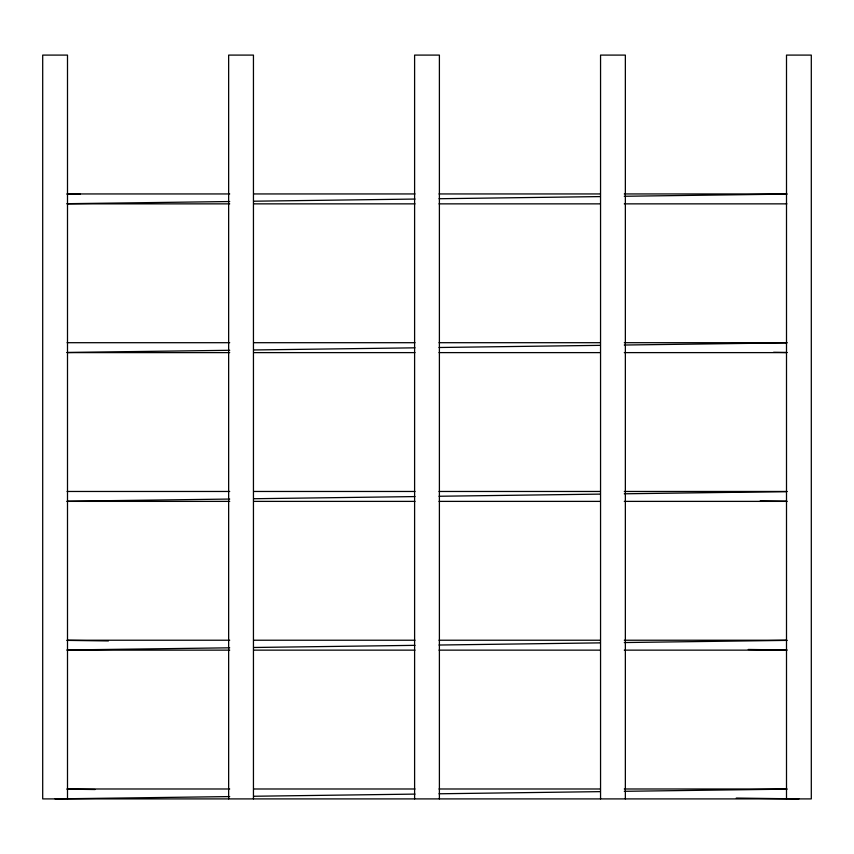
<?xml version="1.0" encoding="UTF-8"?>
<svg xmlns="http://www.w3.org/2000/svg" width="854" height="854" viewBox="0 0 854 854"><rect width="100%" height="100%" fill="white"/><g stroke="black" fill="none" stroke-linecap="round" stroke-linejoin="round"><path stroke-width="1.28" d="M67.092 203.7L229.715 201.533M253.713 201.213L415.001 199.057M438.999 198.736L600.287 196.591M624.285 196.271L786.908 194.104M67.092 352.456L229.715 350.289M253.713 349.969L415.001 347.824M438.999 347.503L600.287 345.347M624.285 345.027L786.908 342.86M67.092 501.223L229.715 499.056M253.713 498.736L415.001 496.58M438.999 496.259L600.287 494.114M624.285 493.793L786.908 491.626M67.092 649.979L229.715 647.812M253.713 647.492L415.001 645.346M438.999 645.026L600.287 642.87M624.285 642.55L786.908 640.383M55.094 798.906L229.715 796.579M253.713 796.259L415.001 794.103M438.999 793.782L600.287 791.637M624.285 791.316L786.908 789.149M67.092 193.943L229.715 193.943M253.713 193.943L415.001 193.943M438.999 193.943L600.287 193.943M624.285 193.943L786.908 193.943M67.092 203.86L229.715 203.86M253.713 203.86L415.001 203.86M438.999 203.86L600.287 203.86M624.285 203.86L786.908 203.86M67.092 342.7L229.715 342.7M253.713 342.7L415.001 342.7M438.999 342.7L600.287 342.7M624.285 342.7L786.908 342.7M67.092 352.617L229.715 352.617M253.713 352.617L415.001 352.617M438.999 352.617L600.287 352.617M624.285 352.617L786.908 352.617M67.092 491.466L229.715 491.466M253.713 491.466L415.001 491.466M438.999 491.466L600.287 491.466M624.285 491.466L786.908 491.466M67.092 501.383L229.715 501.383M253.713 501.383L415.001 501.383M438.999 501.383L600.287 501.383M624.285 501.383L786.908 501.383M67.092 640.222L229.715 640.222M253.713 640.222L415.001 640.222M438.999 640.222L600.287 640.222M624.285 640.222L786.908 640.222M67.092 650.14L229.715 650.14M253.713 650.14L415.001 650.14M438.999 650.14L600.287 650.14M624.285 650.14L786.908 650.14M67.092 788.989L229.715 788.989M253.713 788.989L415.001 788.989M438.999 788.989L600.287 788.989M624.285 788.989L786.908 788.989M67.092 194.104L80.425 194.274M773.575 352.286L786.908 352.456M760.241 500.86L786.908 501.223M67.092 640.383L108.415 640.938M748.253 649.467L786.908 649.979M67.092 789.149L95.082 789.523M736.255 798.063L798.906 798.906M786.502 798.906L786.502 55.094L811.3 55.094L811.3 798.906L42.7 798.906L42.7 55.094L67.498 55.094L67.498 798.906M625.352 798.906L625.352 55.094L600.554 55.094L600.554 798.906M439.394 798.906L439.394 55.094L414.606 55.094L414.606 798.906M253.446 798.906L253.446 55.094L228.648 55.094L228.648 798.906"/></g></svg>
